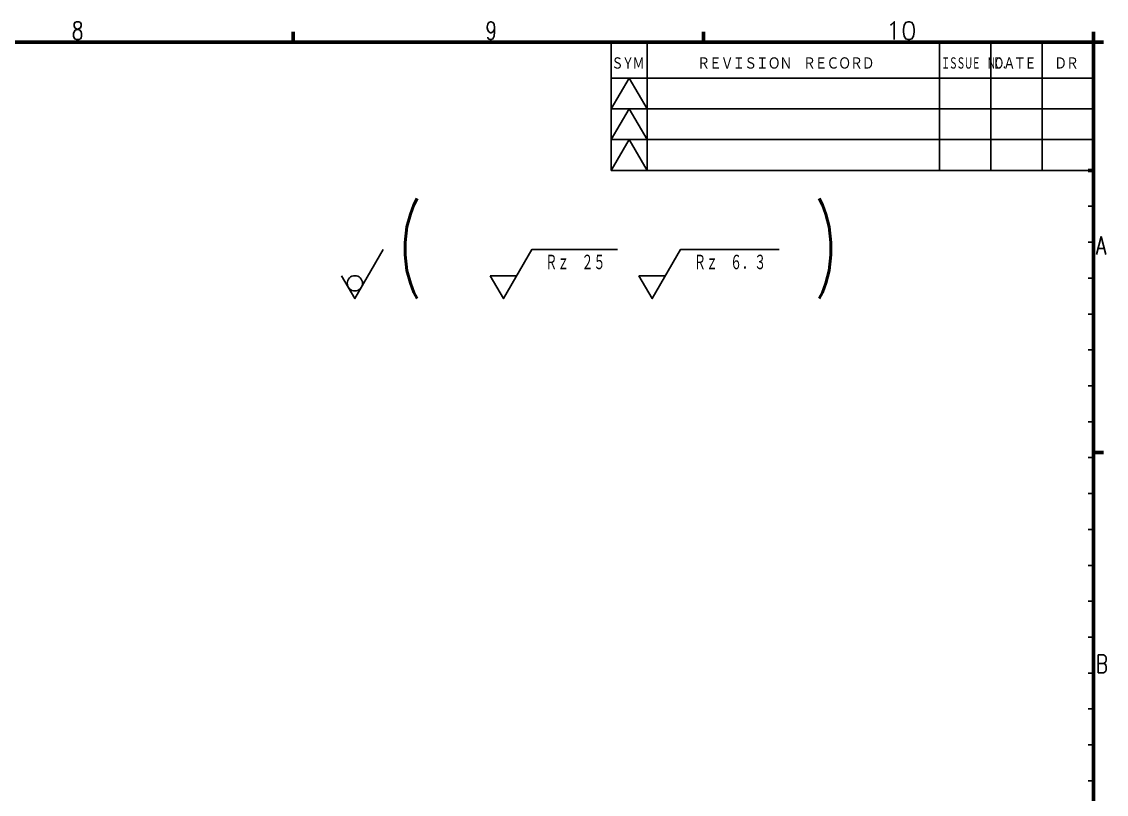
# Model space of a CAD drawing. Header units: millimetres. Extents: x -1556 to 1738, y -901 to 1368.
# Drawn here: x 892 to 1738, y 765 to 1368 of the extents above; entities that cross this region are included whole.
import ezdxf

# ---------------------------------------------------------------- set-up
doc = ezdxf.new("R2010")
doc.units = ezdxf.units.MM
doc.header["$LTSCALE"] = 1.453415
doc.layers.add('※200以降使用不可', color=7, linetype='Continuous')
doc.layers.add('設計用（構成部品類）', color=7, linetype='Continuous')
doc.styles.get("Standard").update_dxf_attribs({"font": 'txt', "bigfont": 'extfont2'})

# ---------------------------------------------------------------- blocks, each defined once
blk = doc.blocks.new('JZB_0001')
at = {"layer": '※200以降使用不可', "color": 30, "linetype": 'Continuous', "lineweight": 50}
for p, q in [((665, 565.29), (665, 563.29)), ((745, 565.29), (745, 563.29)), ((821, 565.29), (821, 563.29)), ((821, 563.29), (25, 563.29)), ((821, 563.29), (823, 563.29)), ((821, 9.29), (821, 563.29)), ((821, 556.29), (821, 563.29)), ((821, 556.29), (821, 538.29)), ((820, 538.29), (821, 538.29)), ((821, 483.29), (823, 483.29))]:
    blk.add_line(p, q, dxfattribs=at)
at = {"layer": '※200以降使用不可', "color": 30, "linetype": 'Continuous', "lineweight": 25}
for p, q in [((727, 556.29), (727, 563.29)), ((734, 556.29), (734, 563.29)), ((791, 556.29), (791, 563.29)), ((801, 556.29), (801, 563.29)), ((811, 556.29), (811, 563.29)), ((821, 556.29), (727, 556.29)), ((727, 550.29), (730.5, 556.29)), ((727, 556.29), (727, 538.29)), ((727, 556.29), (727, 538.29)), ((734, 550.29), (730.5, 556.29)), ((734, 556.29), (734, 538.29)), ((791, 556.29), (791, 538.29)), ((801, 556.29), (801, 538.29)), ((811, 556.29), (811, 538.29)), ((727, 544.29), (730.5, 550.29)), ((727, 550.29), (821, 550.29)), ((734, 544.29), (730.5, 550.29)), ((727, 538.29), (730.5, 544.29)), ((727, 544.29), (821, 544.29)), ((734, 538.29), (730.5, 544.29)), ((727, 538.29), (821, 538.29)), ((820, 531.29), (821, 531.29)), ((820, 524.29), (821, 524.29)), ((820, 517.29), (821, 517.29)), ((820, 510.29), (821, 510.29)), ((820, 503.29), (821, 503.29)), ((820, 496.29), (821, 496.29)), ((820, 489.29), (821, 489.29)), ((820, 482.29), (821, 482.29)), ((820, 475.29), (821, 475.29)), ((820, 468.29), (821, 468.29)), ((820, 461.29), (821, 461.29)), ((820, 454.29), (821, 454.29)), ((820, 447.29), (821, 447.29)), ((820, 440.29), (821, 440.29)), ((820, 433.29), (821, 433.29)), ((820, 426.29), (821, 426.29)), ((820, 419.29), (821, 419.29))]:
    blk.add_line(p, q, dxfattribs=at)
at = {"layer": '※200以降使用不可', "color": 30, "lineweight": 50, "char_height": 3.5, "attachment_point": 7, "line_spacing_factor": 0.6}
for s, insert, width in [('\\A1;\\W0.750000;8', (621.81, 563.79), 2.7891), ('\\A1;\\W0.750000;9', (702.45, 563.79), 2.7891), ('\\A1;10', (780.53, 563.79), 5.5781), ('\\A1;\\W0.750000;A', (821.5, 521.93), 2.7891), ('\\A1;\\W0.750000;B', (821.5, 440.34), 2.7891)]:
    blk.add_mtext(s, dxfattribs=dict(at, insert=insert, width=width))
at = {"layer": '※200以降使用不可', "color": 30, "lineweight": 25, "char_height": 2.5, "attachment_point": 7, "line_spacing_factor": 0.6}
for s, insert, width in [('\\A1;\\W0.866025;\\T0.866025;ＳＹＭ', (727, 557.9), 8.2814), ('\\A1;\\W0.912871;\\T0.912871;ＲＥＶＩＳＩＯＮ\u3000ＲＥＣＯＲＤ', (743.75, 557.9), 43.6466), ('\\A1;\\W0.500000;\\T0.750000;ＩＳＳＵＥ\u3000ＮＯ．', (791.33, 557.9), 14.3438), ('\\A1;\\W0.866025;\\T0.866025;ＤＡＴＥ', (801.36, 557.9), 11.0418), ('\\A1;\\W0.912871;\\T0.912871;ＤＲ', (813.37, 557.9), 5.8196)]:
    blk.add_mtext(s, dxfattribs=dict(at, insert=insert, width=width))
blk = doc.blocks.new('DIM_0001')
at = {"layer": '設計用（構成部品類）', "color": 7, "linetype": 'Continuous', "lineweight": 25}
blk.add_lwpolyline([(0, 4.48), (2.59, 0), (8.13, 9.6)], dxfattribs=at)
blk.add_circle((2.59, 2.99), 1.49, dxfattribs=at)
blk = doc.blocks.new('DIM_0002')
at = {"layer": '設計用（構成部品類）', "color": 7, "linetype": 'Continuous', "lineweight": 25}
blk.add_line((0, 4.48), (5.17, 4.48), dxfattribs=at)
blk.add_lwpolyline([(0, 4.48), (2.59, 0), (8.13, 9.6), (24.8, 9.6)], dxfattribs=at)
at = {"layer": '設計用（構成部品類）', "color": 7, "linetype": 'Continuous', "lineweight": 50, "width": 0.666667}
blk.add_text('Ｒｚ\u3000２５', height=3.2, dxfattribs=at).set_placement((10.72, 5.44))
blk = doc.blocks.new('DIM_0003')
at = {"layer": '設計用（構成部品類）', "color": 7, "linetype": 'Continuous', "lineweight": 25}
blk.add_line((0, 4.48), (5.17, 4.48), dxfattribs=at)
blk.add_lwpolyline([(0, 4.48), (2.59, 0), (8.13, 9.6), (27.36, 9.6)], dxfattribs=at)
at = {"layer": '設計用（構成部品類）', "color": 7, "linetype": 'Continuous', "lineweight": 50, "width": 0.666667}
blk.add_text('Ｒｚ\u3000６．３', height=3.2, dxfattribs=at).set_placement((10.72, 5.44))

msp = doc.modelspace()

# ---------------------------------------------------------------- block references
at = {"layer": '※200以降使用不可', "xscale": 4, "yscale": 4, "zscale": 4}
msp.add_blockref('JZB_0001', (-1556, -901.1524), dxfattribs=at)
at = {"layer": '設計用（構成部品類）', "color": 7, "linetype": 'Continuous', "lineweight": 25, "xscale": 4, "yscale": 4, "zscale": 4}
for name, p in [('DIM_0001', (1141.6539, 1152)), ('DIM_0002', (1257.6219, 1152)), ('DIM_0003', (1373.5899, 1152))]:
    msp.add_blockref(name, p, dxfattribs=at)

# ---------------------------------------------------------------- texts
at = {"layer": '設計用（構成部品類）', "color": 7, "lineweight": 50, "char_height": 51.200001, "width": 21.76, "attachment_point": 7, "line_spacing_factor": 0.6}
for s, insert in [('\\A1;\\W0.600000;(', (1186.048, 1152)), ('\\A1;\\W0.600000;)', (1510.144, 1152))]:
    msp.add_mtext(s, dxfattribs=dict(at, insert=insert))

doc.saveas('drawing.dxf')
